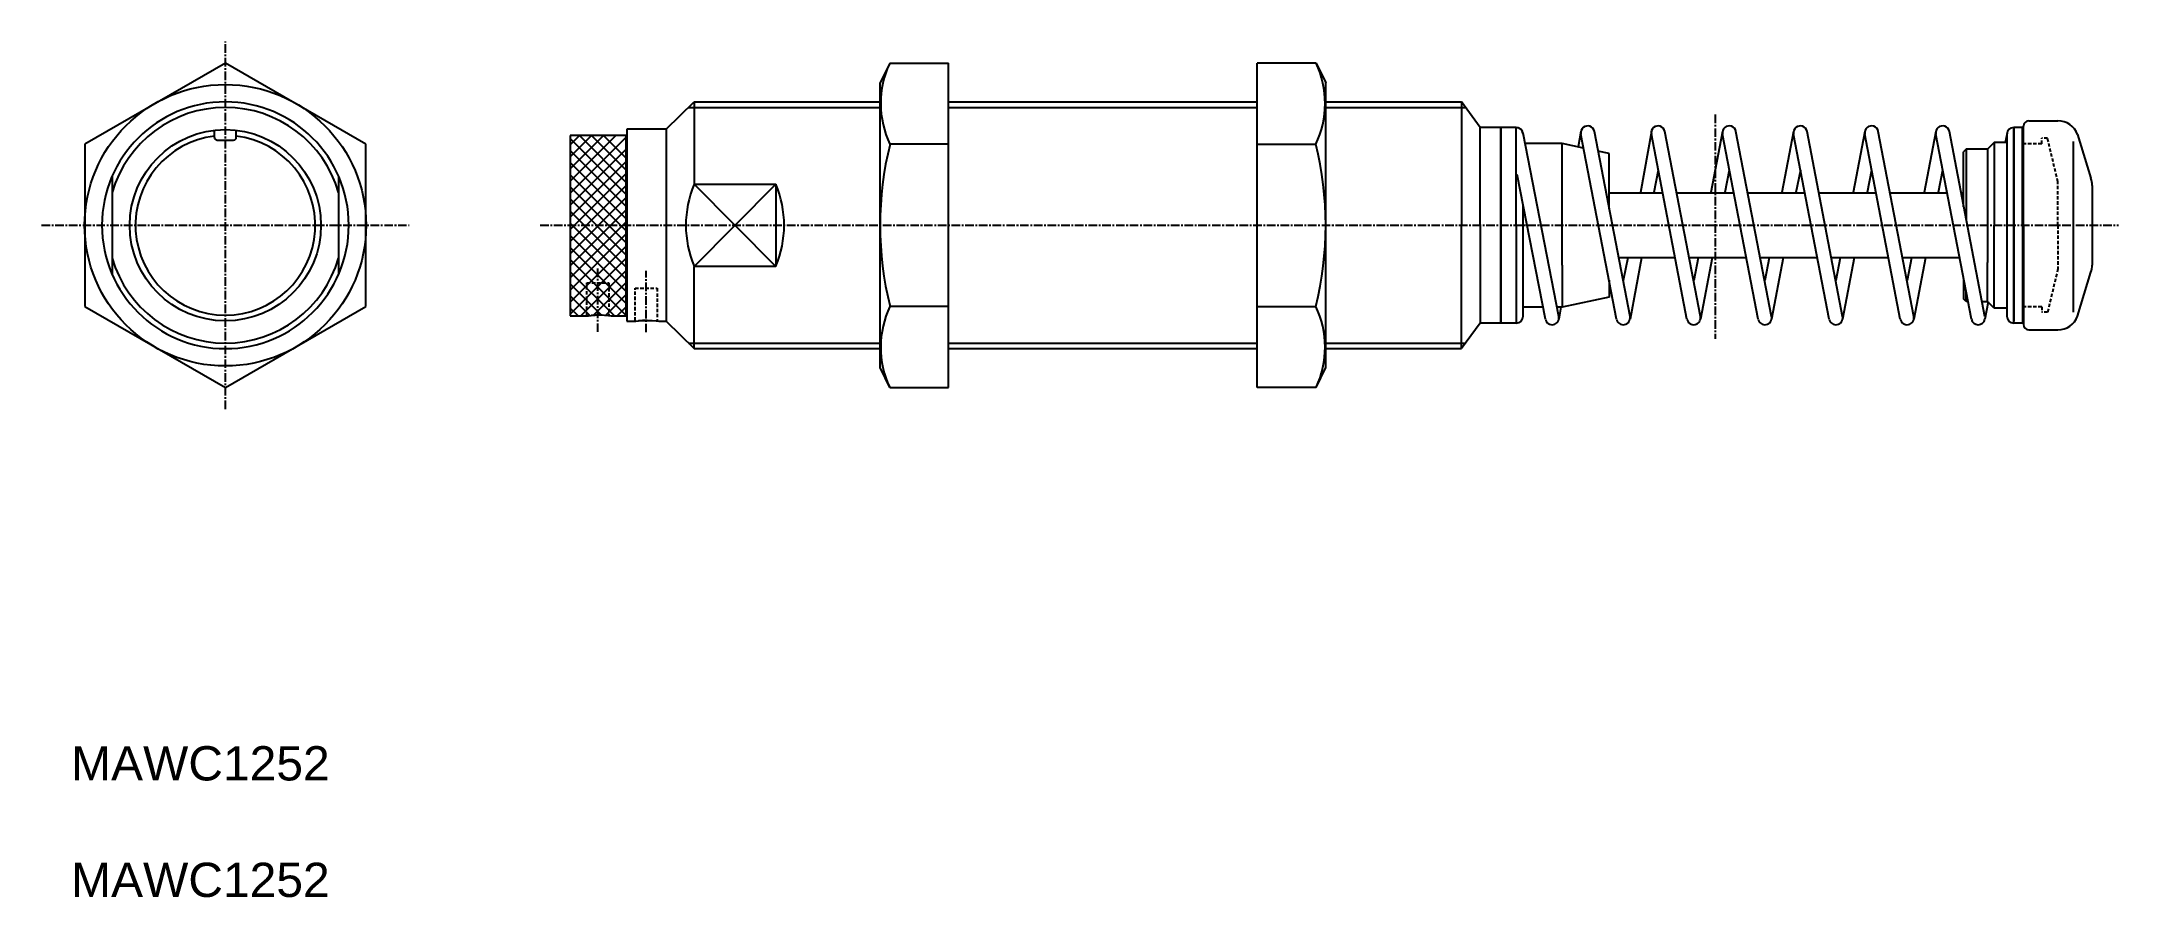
# Model space of a CAD drawing. Extents: x 107 to 410, y 124 to 249.
import ezdxf
from ezdxf.enums import TextEntityAlignment as Align

# ---------------------------------------------------------------- set-up
doc = ezdxf.new("R2010")
doc.units = 0
doc.linetypes.add('CENTER', pattern=[2, 1.25, -0.25, 0.25, -0.25])
doc.linetypes.add('DASHED', pattern=[0.75, 0.5, -0.25])
doc.layers.get('0').update_dxf_attribs({"linetype": 'CONTINUOUS'})
doc.layers.add('CENTER', color=1, linetype='CENTER')

msp = doc.modelspace()

# ---------------------------------------------------------------- linework, layer by layer
at = {"color": 7, "linetype": 'CONTINUOUS'}
for p, q in [((133.8, 245.78), (113.3, 233.94)), ((154.3, 233.94), (133.8, 245.78)), ((230.71, 245.78), (229.3, 242.87)), ((230.71, 245.78), (239.3, 245.78)), ((239.3, 198.43), (239.3, 245.78)), ((292.9, 245.78), (284.3, 245.78)), ((284.3, 198.43), (284.3, 245.78)), ((292.9, 245.78), (294.3, 242.87)), ((229.3, 201.34), (229.3, 242.87)), ((294.3, 201.34), (294.3, 242.87)), ((198.1, 236.11), (202.19, 240.11)), ((202.17, 240.11), (202.17, 228.09)), ((202.19, 240.11), (229.39, 240.11)), ((239.3, 240.11), (284.3, 240.11)), ((294.3, 240.11), (314.1, 240.11)), ((314.1, 240.11), (314.1, 222.11)), ((316.81, 236.39), (314.1, 240.11)), ((319.86, 236.39), (316.81, 236.39)), ((316.81, 222.11), (316.81, 236.39)), ((319.86, 236.39), (319.86, 222.11)), ((319.86, 222.11), (319.86, 236.39)), ((321.76, 236.39), (319.86, 236.39)), ((322.1, 236.39), (321.76, 236.39)), ((322.1, 235.38), (322.1, 236.39)), ((394.67, 236.39), (394.67, 222.11)), ((395.94, 236.39), (394.67, 236.39)), ((395.94, 222.11), (395.94, 236.39)), ((396.1, 222.11), (396.1, 236.59)), ((396.86, 237.36), (401.1, 237.36)), ((113.3, 233.94), (113.3, 210.27)), ((132.21, 235.22), (132.21, 235.99)), ((132.21, 234.93), (132.21, 235.22)), ((132.59, 234.55), (135.01, 234.55)), ((135.39, 235.22), (135.39, 235.99)), ((135.39, 234.93), (135.39, 235.22)), ((154.3, 210.27), (154.3, 233.94)), ((192.23, 235.22), (184.1, 235.22)), ((184.1, 235.22), (184.1, 208.9)), ((184.1, 228.57), (190.75, 235.22)), ((184.1, 230.34), (188.98, 235.22)), ((184.1, 232.11), (187.21, 235.22)), ((184.1, 233.87), (185.44, 235.21)), ((184.1, 226.8), (192.23, 234.93)), ((192.23, 226.66), (184.1, 234.78)), ((192.23, 228.42), (185.44, 235.22)), ((188.12, 235.22), (186.52, 235.22)), ((192.23, 230.19), (187.2, 235.22)), ((192.23, 231.96), (188.97, 235.22)), ((192.23, 235.22), (192.23, 208.9)), ((198.1, 236.11), (192.36, 236.11)), ((192.36, 236.11), (192.36, 208.11)), ((198.1, 236.11), (198.1, 222.11)), ((239.3, 233.94), (230.75, 233.94)), ((284.3, 233.94), (292.85, 233.94)), ((322.1, 222.11), (322.1, 235.38)), ((328.31, 208.8), (323.13, 235.57)), ((328.79, 234.04), (323.43, 234.04)), ((331.89, 233.38), (328.79, 234.04)), ((328.79, 231.8), (328.79, 234.04)), ((331.54, 235.8), (331.14, 233.54)), ((336.73, 208.41), (331.54, 235.41)), ((338.69, 208.8), (333.5, 235.8)), ((341.81, 235.8), (340.21, 226.87)), ((347, 208.41), (341.81, 235.41)), ((348.96, 208.8), (343.77, 235.8)), ((352.19, 235.8), (350.49, 226.87)), ((357.38, 208.41), (352.19, 235.41)), ((359.34, 208.8), (354.15, 235.8)), ((362.56, 235.8), (360.86, 226.87)), ((367.75, 208.41), (362.56, 235.41)), ((369.71, 208.8), (364.52, 235.8)), ((372.94, 235.8), (371.24, 226.87)), ((378.12, 208.41), (372.94, 235.41)), ((380.08, 208.8), (374.9, 235.8)), ((383.31, 235.8), (381.61, 226.87)), ((388.5, 208.41), (383.31, 235.41)), ((390.46, 208.8), (385.27, 235.8)), ((391.8, 234.17), (390.85, 233.22)), ((393.67, 234.17), (391.8, 234.17)), ((391.8, 234.17), (391.8, 222.11)), ((393.69, 235.57), (393.42, 234.17)), ((393.67, 235.38), (393.67, 208.83)), ((394.67, 222.11), (394.67, 236.11)), ((396.1, 233.99), (395.94, 233.99)), ((403.96, 235.35), (405.92, 228.96)), ((184.1, 225.03), (192.23, 233.16)), ((192.23, 224.89), (184.1, 233.02)), ((184.1, 223.27), (192.23, 231.39)), ((192.23, 223.12), (184.1, 231.25)), ((192.3, 230.92), (192.3, 222.11)), ((328.79, 228.65), (328.79, 231.8)), ((335.66, 232.58), (334.02, 232.93)), ((335.66, 224.52), (335.66, 232.58)), ((387.74, 233.22), (387.36, 232.84)), ((387.36, 224.78), (387.36, 232.84)), ((387.74, 233.22), (387.74, 222.83)), ((390.85, 233.22), (387.74, 233.22)), ((390.85, 233.22), (390.85, 216.7)), ((117.3, 229.29), (117.3, 214.92)), ((150.3, 229.29), (150.3, 214.92)), ((184.1, 221.5), (192.23, 229.63)), ((192.23, 221.35), (184.1, 229.48)), ((184.1, 219.73), (192.23, 227.86)), ((192.23, 219.59), (184.1, 227.71)), ((192.36, 229.17), (192.3, 229.17)), ((202.17, 228.09), (214.1, 228.09)), ((214.1, 228.09), (214.1, 216.12)), ((326.35, 208.41), (322.23, 229.51)), ((328.79, 216.28), (328.79, 228.65)), ((342.79, 230.17), (342.15, 226.87)), ((353.17, 230.17), (352.53, 226.87)), ((361.34, 227.44), (361.34, 227.44)), ((363.54, 230.17), (362.9, 226.87)), ((373.92, 230.17), (373.27, 226.87)), ((384.29, 230.17), (383.65, 226.87)), ((406.1, 227.92), (406.1, 216.29)), ((184.1, 217.96), (192.23, 226.09)), ((192.23, 217.82), (184.1, 225.95)), ((184.1, 216.2), (192.23, 224.32)), ((323.1, 208.83), (323.1, 225.1)), ((335.66, 226.86), (343.44, 226.86)), ((345.48, 226.86), (353.82, 226.86)), ((355.85, 226.86), (364.19, 226.86)), ((366.23, 226.86), (374.56, 226.86)), ((376.6, 226.86), (384.94, 226.86)), ((386.97, 226.86), (387.36, 226.86)), ((192.23, 216.05), (184.1, 224.18)), ((184.1, 214.43), (192.23, 222.56)), ((192.23, 214.28), (184.1, 222.41)), ((192.3, 222.11), (192.3, 213.29)), ((198.1, 222.11), (198.1, 208.11)), ((314.1, 204.11), (314.1, 222.11)), ((316.81, 222.11), (316.81, 207.82)), ((319.86, 207.82), (319.86, 222.11)), ((319.86, 222.11), (319.86, 207.82)), ((322.1, 222.11), (322.1, 208.83)), ((323.1, 208.83), (323.1, 222.11)), ((391.8, 210.04), (391.8, 222.11)), ((394.67, 222.11), (394.67, 208.11)), ((394.67, 207.82), (394.67, 222.11)), ((395.94, 222.11), (395.94, 207.82)), ((396.1, 222.11), (396.1, 207.62)), ((184.1, 212.66), (192.23, 220.79)), ((192.23, 212.51), (184.1, 220.64)), ((184.1, 210.89), (192.23, 219.02)), ((192.23, 210.75), (184.1, 218.88)), ((184.1, 209.12), (192.23, 217.25)), ((192.23, 208.98), (184.1, 217.11)), ((190.54, 208.9), (184.1, 215.34)), ((185.64, 208.9), (192.23, 215.48)), ((202.17, 204.11), (202.17, 216.12)), ((214.1, 216.12), (202.17, 216.12)), ((328.79, 216.28), (328.79, 210.17)), ((345.3, 217.36), (337.06, 217.36)), ((338.35, 217.34), (337.71, 214.04)), ((340.39, 217.34), (338.69, 208.41)), ((355.67, 217.36), (347.33, 217.36)), ((348.63, 217.34), (347.98, 214.04)), ((350.66, 217.34), (348.96, 208.41)), ((366.05, 217.36), (357.71, 217.36)), ((359, 217.34), (358.36, 214.04)), ((361.04, 217.34), (359.34, 208.41)), ((376.42, 217.36), (368.08, 217.36)), ((369.37, 217.34), (368.73, 214.04)), ((371.41, 217.34), (369.71, 208.41)), ((386.79, 217.36), (378.46, 217.36)), ((379.75, 217.34), (379.1, 214.04)), ((381.78, 217.34), (380.08, 208.41)), ((390.85, 210.99), (390.85, 216.7)), ((403.96, 208.86), (405.92, 215.25)), ((188.64, 209.03), (184.1, 213.57)), ((187.5, 208.99), (192.23, 213.72)), ((192.3, 215.04), (192.36, 215.04)), ((335.66, 214.1), (335.66, 211.63)), ((387.36, 214.36), (387.36, 211.37)), ((387.74, 210.99), (387.74, 212.41)), ((113.3, 210.27), (133.8, 198.43)), ((133.8, 198.43), (154.3, 210.27)), ((186.96, 208.94), (184.1, 211.8)), ((185.24, 208.9), (184.1, 210.04)), ((189.28, 209), (192.23, 211.95)), ((190.94, 208.9), (192.23, 210.18)), ((239.3, 210.27), (230.75, 210.27)), ((284.3, 210.27), (292.85, 210.27)), ((326.05, 210.17), (323.1, 210.17)), ((328.79, 210.17), (328.09, 210.17)), ((328.61, 210.17), (328.31, 208.41)), ((335.66, 211.63), (328.79, 210.17)), ((387.74, 210.99), (387.36, 211.37)), ((388.02, 210.99), (387.74, 210.99)), ((390.05, 210.99), (390.89, 210.99)), ((390.91, 210.95), (390.46, 208.41)), ((391.8, 210.04), (390.85, 210.99)), ((393.67, 210.04), (391.8, 210.04)), ((396.1, 210.22), (395.94, 210.22)), ((184.1, 208.9), (186.63, 208.9)), ((190.21, 208.9), (192.23, 208.9)), ((192.36, 208.11), (193.56, 208.11)), ((197.14, 208.11), (198.1, 208.11)), ((198.1, 208.11), (202.19, 204.11)), ((316.81, 207.82), (314.1, 204.11)), ((319.86, 207.82), (316.81, 207.82)), ((321.76, 207.82), (319.86, 207.82)), ((322.1, 207.82), (321.76, 207.82)), ((322.1, 208.83), (322.1, 207.82)), ((367.57, 208.6), (367.57, 208.6)), ((395.94, 207.82), (394.67, 207.82)), ((396.86, 206.86), (401.1, 206.86)), ((202.19, 204.11), (229.39, 204.11)), ((239.3, 204.11), (284.3, 204.11)), ((294.3, 204.11), (314.1, 204.11)), ((230.71, 198.43), (229.3, 201.34)), ((292.9, 198.43), (294.3, 201.34)), ((230.71, 198.43), (239.3, 198.43)), ((292.9, 198.43), (284.3, 198.43))]:
    msp.add_line(p, q, dxfattribs=at)
at = {"color": 3, "linetype": 'CONTINUOUS'}
for p, q in [((201.36, 239.29), (229.3, 239.29)), ((239.3, 239.29), (284.3, 239.29)), ((294.3, 239.29), (314.69, 239.29)), ((403.35, 234.31), (403.35, 209.44)), ((214.1, 216.12), (202.17, 228.09)), ((202.17, 216.12), (214.1, 228.09)), ((201.36, 204.92), (229.4, 204.92)), ((239.3, 204.92), (284.3, 204.92)), ((294.3, 204.92), (314.69, 204.92))]:
    msp.add_line(p, q, dxfattribs=at)
at = {"color": 3, "linetype": 'DASHED'}
for p, q in [((398.74, 233.99), (396.1, 233.99)), ((398.74, 233.99), (398.74, 234.81)), ((399.6, 234.81), (398.74, 234.81)), ((401.1, 228.46), (399.6, 234.81)), ((401.1, 222.11), (401.1, 228.46)), ((401.1, 222.11), (401.1, 215.76)), ((401.1, 215.76), (399.6, 209.41)), ((186.52, 213.69), (189.72, 213.69)), ((186.52, 208.99), (186.52, 213.69)), ((189.72, 213.69), (189.72, 208.99)), ((193.57, 212.93), (196.77, 212.93)), ((193.57, 208.2), (193.57, 212.93)), ((196.77, 212.93), (196.77, 208.2)), ((398.74, 210.22), (396.1, 210.22)), ((398.74, 210.22), (398.74, 209.41)), ((399.6, 209.41), (398.74, 209.41))]:
    msp.add_line(p, q, dxfattribs=at)
at = {"color": 7, "linetype": 'CONTINUOUS'}
for points in [[(186.63, 208.9), (186.76, 208.92), (187.15, 208.96), (187.73, 209.01), (188.06, 209.03), (188.42, 209.03)], [(188.42, 209.03), (188.06, 209.03), (187.73, 209.01), (187.15, 208.96), (187.15, 208.96)], [(188.42, 209.03), (188.77, 209.03), (189.1, 209.01), (189.68, 208.96), (190.07, 208.92), (190.21, 208.9), (190.21, 208.9)], [(193.56, 208.11), (193.69, 208.12), (194.08, 208.17), (194.66, 208.21), (194.99, 208.23), (195.35, 208.23)], [(195.35, 208.23), (194.99, 208.23), (194.66, 208.21), (194.08, 208.17), (194.08, 208.17)], [(195.35, 208.23), (195.71, 208.23), (196.04, 208.21), (196.62, 208.17), (197.01, 208.12), (197.14, 208.11), (197.14, 208.11)]]:
    msp.add_lwpolyline(points, dxfattribs=at)
for radius in [20.53, 13.95]:
    msp.add_circle((133.8, 222.11), radius, dxfattribs=at)
for centre, radius, start, end in [((243.16, 239.9), 13.77, 154.7567, 205.6554), ((280.44, 239.9), 13.77, 334.3446, 25.2433), ((133.8, 222.11), 18, 0, 180), ((322.1, 235.38), 0.999, 0, 90), ((322.1, 235.38), 0.999, 11.0535, 90), ((332.52, 235.61), 0.999, 11.0535, 191.0535), ((342.79, 235.61), 0.999, 11.0535, 191.0535), ((353.17, 235.61), 0.999, 11.0535, 191.0535), ((363.54, 235.61), 0.999, 11.0535, 191.0535), ((373.92, 235.61), 0.999, 11.0535, 191.0535), ((384.29, 235.61), 0.999, 11.0535, 191.0535), ((394.67, 235.38), 0.999, 90, 180), ((396.86, 236.59), 0.762, 90, 180), ((401.1, 234.31), 3.05, 20, 90), ((133.8, 222.11), 13.11, 96.9032, 83.0968), ((132.59, 234.93), 0.381, 180, 270), ((135.01, 234.93), 0.381, 270, 0), ((278.34, 222.11), 49.04, 166.0335, 193.9665), ((245.26, 222.11), 49.04, 346.0335, 13.9665), ((191.54, 230.92), 0.762, 0, 25.8419), ((403.05, 227.92), 3.05, 0, 20), ((133.8, 222.11), 18, 180, 0), ((403.05, 216.29), 3.05, 340, 0), ((191.54, 213.29), 0.762, 334.1581, 0), ((243.16, 204.31), 13.77, 154.3446, 205.2433), ((280.44, 204.31), 13.77, 334.7567, 25.6554), ((322.1, 208.83), 0.999, 270, 0), ((322.1, 208.83), 0.999, 270, 0), ((327.33, 208.6), 0.999, 191.0535, 11.0535), ((337.71, 208.6), 0.999, 191.0535, 11.0535), ((347.98, 208.6), 0.999, 191.0535, 11.0535), ((358.36, 208.6), 0.999, 191.0535, 11.0535), ((368.73, 208.6), 0.999, 191.0535, 11.0535), ((379.1, 208.6), 0.999, 191.0535, 11.0535), ((389.48, 208.6), 0.999, 191.0535, 348.8828), ((394.67, 208.83), 0.999, 180, 270), ((396.86, 207.62), 0.762, 180, 270), ((401.1, 209.9), 3.05, 270, 340)]:
    msp.add_arc(centre, radius, start, end, dxfattribs=at)
at = {"color": 3, "linetype": 'CONTINUOUS'}
for start, end in [(16.2182, 163.7818), (196.2182, 343.7818)]:
    msp.add_arc((133.8, 222.11), 17.19, start, end, dxfattribs=at)
for centre, radius, start, end in [((216.48, 222.11), 15.51, 157.3175, 202.6825), ((199.88, 222.11), 15.43, 337.1922, 22.8078)]:
    msp.add_arc(centre, radius, start, end)
at = {"layer": 'CENTER', "color": 1, "linetype": 'CENTER'}
for p, q in [((133.8, 195.29), (133.8, 248.92)), ((351.1, 238.25), (351.1, 205.52)), ((106.99, 222.11), (160.61, 222.11)), ((179.72, 222.11), (409.94, 222.11)), ((188.12, 206.55), (188.12, 215.95)), ((195.17, 206.5), (195.17, 215.44))]:
    msp.add_line(p, q, dxfattribs=at)

# ---------------------------------------------------------------- texts
at = {"color": 7, "linetype": 'CONTINUOUS', "width": 1.046512}
for p in [(111.3, 139.61), (111.3, 122.61)]:
    msp.add_text('MAWC1252', height=5, dxfattribs=at).set_placement(p, align=Align.BOTTOM_LEFT)

doc.saveas('drawing.dxf')
